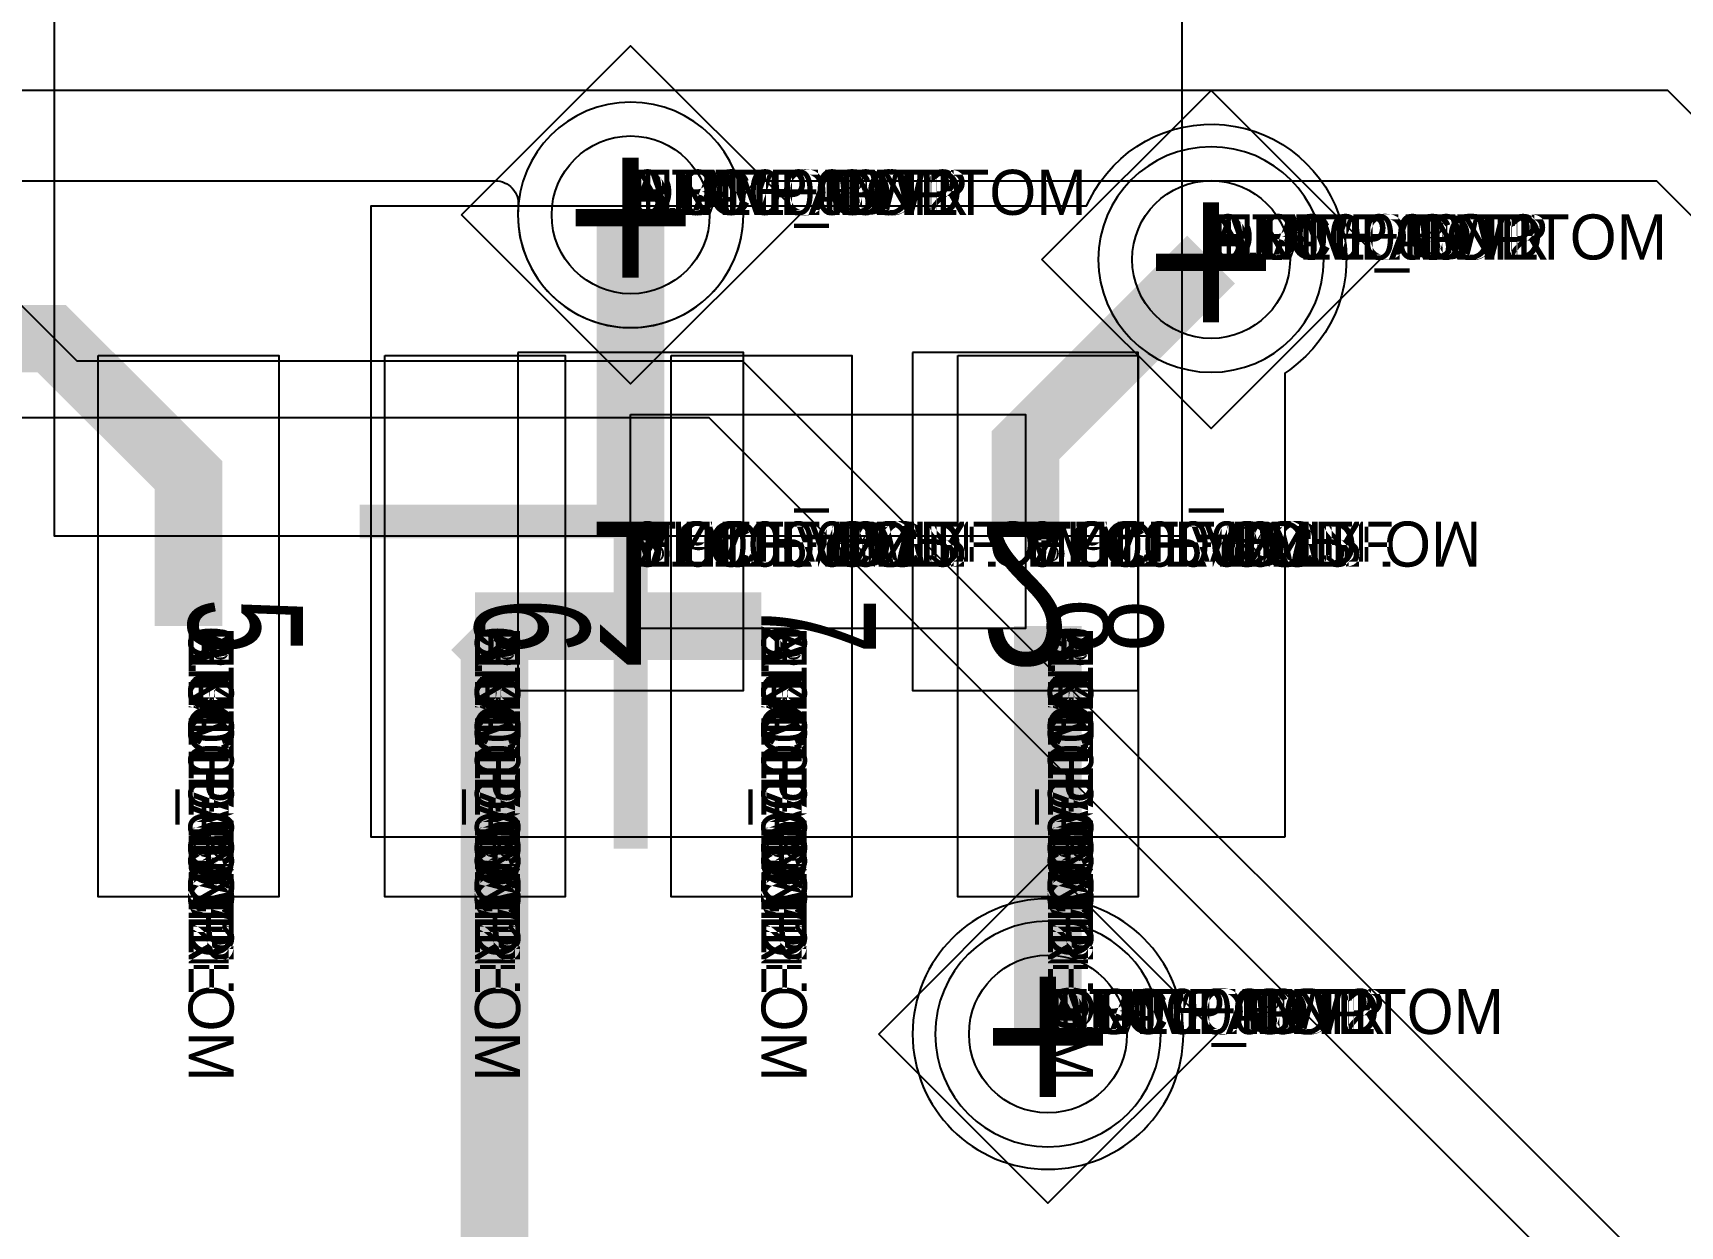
# Model space of a CAD drawing. Extents: x 0 to 323, y 0 to 320.
# Drawn here: x 36.15 to 43.45, y 20.86 to 26.16 of the extents above; entities that cross this region are included whole.
import ezdxf
from ezdxf.enums import TextEntityAlignment as Align

# ---------------------------------------------------------------- set-up
doc = ezdxf.new("R2010")
doc.units = 0
doc.header["$MEASUREMENT"] = 0
doc.layers.get('0').update_dxf_attribs({"linetype": 'CONTINUOUS'})
for name, color, linetype in [('CDN_FIGURES', 7, 'CONTINUOUS'), ('ETCH_BOTTOM', 7, 'CONTINUOUS'), ('ETCH_GND', 3, 'CONTINUOUS'), ('ETCH_INT1', 4, 'CONTINUOUS'), ('ETCH_INT2', 5, 'CONTINUOUS'), ('ETCH_PWR', 6, 'CONTINUOUS'), ('ETCH_TOP', 2, 'CONTINUOUS'), ('MANUFACTURING_NCLEGEND-1-6', 8, 'CONTINUOUS'), ('PACKAGE_GEOMETRY_ASSEMBLY_TOP', 11, 'CONTINUOUS'), ('PACKAGE_GEOMETRY_PIN_NUMBER', 9, 'CONTINUOUS')]:
    doc.layers.add(name, color=color, linetype=linetype)

# ---------------------------------------------------------------- blocks, each defined once
blk = doc.blocks.new('PAD_INFO')
for tag in ['SHAPE_TYPE', 'PAD_HEIGHT', 'PAD_LAYER', 'PAD_TYPE', 'PAD_WIDTH']:
    blk.add_attdef(tag, (0, 0), '', height=0.2)
at = {"flags": 2}
blk.add_attdef('CDN_TYPE', (0, 0), '', height=0.2, dxfattribs=at)
blk = doc.blocks.new('DRILL_INFO')
at = {"flags": 2}
blk.add_attdef('CDN_TYPE', (0, 0), '', height=0.2, dxfattribs=at)
for tag in ['FSHAPE', 'FCHAR', 'DRILL_HEIGHT', 'DIAMETER', 'PLATED', 'DRILL_WIDTH']:
    blk.add_attdef(tag, (0, 0), '', height=0.2)
blk = doc.blocks.new('VIA0700X0300')
at = {"layer": 'ETCH_BOTTOM'}
blk.add_circle((0, 0), 0.35, dxfattribs=at)
at = {"layer": 'ETCH_GND'}
blk.add_circle((0, 0), 0.35, dxfattribs=at)
at = {"layer": 'ETCH_INT1'}
blk.add_circle((0, 0), 0.35, dxfattribs=at)
at = {"layer": 'ETCH_INT2'}
blk.add_circle((0, 0), 0.35, dxfattribs=at)
at = {"layer": 'ETCH_PWR'}
blk.add_circle((0, 0), 0.35, dxfattribs=at)
at = {"layer": 'ETCH_TOP'}
blk.add_circle((0, 0), 0.35, dxfattribs=at)
ref = blk.add_blockref('PAD_INFO', (0, 0))
ref.add_attrib('PAD_LAYER', 'ETCH_TOP', (0, 0), dxfattribs={"height": 0.2})
ref.add_attrib('SHAPE_TYPE', 'NULL', (0, 0), dxfattribs={"height": 0.2})
ref.add_attrib('PAD_TYPE', 'ANTIPAD', (0, 0), dxfattribs={"height": 0.2})
ref.add_attrib('PAD_WIDTH', '0.000000', (0, 0), dxfattribs={"height": 0.2})
ref.add_attrib('PAD_HEIGHT', '0.000000', (0, 0), dxfattribs={"height": 0.2})
ref = blk.add_blockref('PAD_INFO', (0, 0))
ref.add_attrib('PAD_LAYER', 'ETCH_GND', (0, 0), dxfattribs={"height": 0.2})
ref.add_attrib('SHAPE_TYPE', 'NULL', (0, 0), dxfattribs={"height": 0.2})
ref.add_attrib('PAD_TYPE', 'ANTIPAD', (0, 0), dxfattribs={"height": 0.2})
ref.add_attrib('PAD_WIDTH', '0.000000', (0, 0), dxfattribs={"height": 0.2})
ref.add_attrib('PAD_HEIGHT', '0.000000', (0, 0), dxfattribs={"height": 0.2})
ref = blk.add_blockref('PAD_INFO', (0, 0))
ref.add_attrib('PAD_LAYER', 'ETCH_INT1', (0, 0), dxfattribs={"height": 0.2})
ref.add_attrib('SHAPE_TYPE', 'NULL', (0, 0), dxfattribs={"height": 0.2})
ref.add_attrib('PAD_TYPE', 'ANTIPAD', (0, 0), dxfattribs={"height": 0.2})
ref.add_attrib('PAD_WIDTH', '0.000000', (0, 0), dxfattribs={"height": 0.2})
ref.add_attrib('PAD_HEIGHT', '0.000000', (0, 0), dxfattribs={"height": 0.2})
ref = blk.add_blockref('PAD_INFO', (0, 0))
ref.add_attrib('PAD_LAYER', 'ETCH_INT2', (0, 0), dxfattribs={"height": 0.2})
ref.add_attrib('SHAPE_TYPE', 'NULL', (0, 0), dxfattribs={"height": 0.2})
ref.add_attrib('PAD_TYPE', 'ANTIPAD', (0, 0), dxfattribs={"height": 0.2})
ref.add_attrib('PAD_WIDTH', '0.000000', (0, 0), dxfattribs={"height": 0.2})
ref.add_attrib('PAD_HEIGHT', '0.000000', (0, 0), dxfattribs={"height": 0.2})
ref = blk.add_blockref('PAD_INFO', (0, 0))
ref.add_attrib('PAD_LAYER', 'ETCH_PWR', (0, 0), dxfattribs={"height": 0.2})
ref.add_attrib('SHAPE_TYPE', 'NULL', (0, 0), dxfattribs={"height": 0.2})
ref.add_attrib('PAD_TYPE', 'ANTIPAD', (0, 0), dxfattribs={"height": 0.2})
ref.add_attrib('PAD_WIDTH', '0.000000', (0, 0), dxfattribs={"height": 0.2})
ref.add_attrib('PAD_HEIGHT', '0.000000', (0, 0), dxfattribs={"height": 0.2})
ref = blk.add_blockref('PAD_INFO', (0, 0))
ref.add_attrib('PAD_LAYER', 'ETCH_BOTTOM', (0, 0), dxfattribs={"height": 0.2})
ref.add_attrib('SHAPE_TYPE', 'NULL', (0, 0), dxfattribs={"height": 0.2})
ref.add_attrib('PAD_TYPE', 'ANTIPAD', (0, 0), dxfattribs={"height": 0.2})
ref.add_attrib('PAD_WIDTH', '0.000000', (0, 0), dxfattribs={"height": 0.2})
ref.add_attrib('PAD_HEIGHT', '0.000000', (0, 0), dxfattribs={"height": 0.2})
ref = blk.add_blockref('PAD_INFO', (0, 0))
ref.add_attrib('PAD_LAYER', 'ETCH_TOP', (0, 0), dxfattribs={"height": 0.2})
ref.add_attrib('SHAPE_TYPE', 'NULL', (0, 0), dxfattribs={"height": 0.2})
ref.add_attrib('PAD_TYPE', 'THERMAL', (0, 0), dxfattribs={"height": 0.2})
ref.add_attrib('PAD_WIDTH', '0.000000', (0, 0), dxfattribs={"height": 0.2})
ref.add_attrib('PAD_HEIGHT', '0.000000', (0, 0), dxfattribs={"height": 0.2})
ref = blk.add_blockref('PAD_INFO', (0, 0))
ref.add_attrib('PAD_LAYER', 'ETCH_GND', (0, 0), dxfattribs={"height": 0.2})
ref.add_attrib('SHAPE_TYPE', 'NULL', (0, 0), dxfattribs={"height": 0.2})
ref.add_attrib('PAD_TYPE', 'THERMAL', (0, 0), dxfattribs={"height": 0.2})
ref.add_attrib('PAD_WIDTH', '0.000000', (0, 0), dxfattribs={"height": 0.2})
ref.add_attrib('PAD_HEIGHT', '0.000000', (0, 0), dxfattribs={"height": 0.2})
ref = blk.add_blockref('PAD_INFO', (0, 0))
ref.add_attrib('PAD_LAYER', 'ETCH_INT1', (0, 0), dxfattribs={"height": 0.2})
ref.add_attrib('SHAPE_TYPE', 'NULL', (0, 0), dxfattribs={"height": 0.2})
ref.add_attrib('PAD_TYPE', 'THERMAL', (0, 0), dxfattribs={"height": 0.2})
ref.add_attrib('PAD_WIDTH', '0.000000', (0, 0), dxfattribs={"height": 0.2})
ref.add_attrib('PAD_HEIGHT', '0.000000', (0, 0), dxfattribs={"height": 0.2})
ref = blk.add_blockref('PAD_INFO', (0, 0))
ref.add_attrib('PAD_LAYER', 'ETCH_INT2', (0, 0), dxfattribs={"height": 0.2})
ref.add_attrib('SHAPE_TYPE', 'NULL', (0, 0), dxfattribs={"height": 0.2})
ref.add_attrib('PAD_TYPE', 'THERMAL', (0, 0), dxfattribs={"height": 0.2})
ref.add_attrib('PAD_WIDTH', '0.000000', (0, 0), dxfattribs={"height": 0.2})
ref.add_attrib('PAD_HEIGHT', '0.000000', (0, 0), dxfattribs={"height": 0.2})
ref = blk.add_blockref('PAD_INFO', (0, 0))
ref.add_attrib('PAD_LAYER', 'ETCH_PWR', (0, 0), dxfattribs={"height": 0.2})
ref.add_attrib('SHAPE_TYPE', 'NULL', (0, 0), dxfattribs={"height": 0.2})
ref.add_attrib('PAD_TYPE', 'THERMAL', (0, 0), dxfattribs={"height": 0.2})
ref.add_attrib('PAD_WIDTH', '0.000000', (0, 0), dxfattribs={"height": 0.2})
ref.add_attrib('PAD_HEIGHT', '0.000000', (0, 0), dxfattribs={"height": 0.2})
ref = blk.add_blockref('PAD_INFO', (0, 0))
ref.add_attrib('PAD_LAYER', 'ETCH_BOTTOM', (0, 0), dxfattribs={"height": 0.2})
ref.add_attrib('SHAPE_TYPE', 'NULL', (0, 0), dxfattribs={"height": 0.2})
ref.add_attrib('PAD_TYPE', 'THERMAL', (0, 0), dxfattribs={"height": 0.2})
ref.add_attrib('PAD_WIDTH', '0.000000', (0, 0), dxfattribs={"height": 0.2})
ref.add_attrib('PAD_HEIGHT', '0.000000', (0, 0), dxfattribs={"height": 0.2})
ref = blk.add_blockref('PAD_INFO', (0, 0))
ref.add_attrib('PAD_LAYER', 'ETCH_TOP', (0, 0), dxfattribs={"height": 0.2})
ref.add_attrib('SHAPE_TYPE', 'CIRCLE', (0, 0), dxfattribs={"height": 0.2})
ref.add_attrib('PAD_TYPE', 'REGULAR', (0, 0), dxfattribs={"height": 0.2})
ref.add_attrib('PAD_WIDTH', '0.700000', (0, 0), dxfattribs={"height": 0.2})
ref.add_attrib('PAD_HEIGHT', '0.700000', (0, 0), dxfattribs={"height": 0.2})
ref = blk.add_blockref('PAD_INFO', (0, 0))
ref.add_attrib('PAD_LAYER', 'ETCH_GND', (0, 0), dxfattribs={"height": 0.2})
ref.add_attrib('SHAPE_TYPE', 'CIRCLE', (0, 0), dxfattribs={"height": 0.2})
ref.add_attrib('PAD_TYPE', 'REGULAR', (0, 0), dxfattribs={"height": 0.2})
ref.add_attrib('PAD_WIDTH', '0.700000', (0, 0), dxfattribs={"height": 0.2})
ref.add_attrib('PAD_HEIGHT', '0.700000', (0, 0), dxfattribs={"height": 0.2})
ref = blk.add_blockref('PAD_INFO', (0, 0))
ref.add_attrib('PAD_LAYER', 'ETCH_INT1', (0, 0), dxfattribs={"height": 0.2})
ref.add_attrib('SHAPE_TYPE', 'CIRCLE', (0, 0), dxfattribs={"height": 0.2})
ref.add_attrib('PAD_TYPE', 'REGULAR', (0, 0), dxfattribs={"height": 0.2})
ref.add_attrib('PAD_WIDTH', '0.700000', (0, 0), dxfattribs={"height": 0.2})
ref.add_attrib('PAD_HEIGHT', '0.700000', (0, 0), dxfattribs={"height": 0.2})
ref = blk.add_blockref('PAD_INFO', (0, 0))
ref.add_attrib('PAD_LAYER', 'ETCH_INT2', (0, 0), dxfattribs={"height": 0.2})
ref.add_attrib('SHAPE_TYPE', 'CIRCLE', (0, 0), dxfattribs={"height": 0.2})
ref.add_attrib('PAD_TYPE', 'REGULAR', (0, 0), dxfattribs={"height": 0.2})
ref.add_attrib('PAD_WIDTH', '0.700000', (0, 0), dxfattribs={"height": 0.2})
ref.add_attrib('PAD_HEIGHT', '0.700000', (0, 0), dxfattribs={"height": 0.2})
ref = blk.add_blockref('PAD_INFO', (0, 0))
ref.add_attrib('PAD_LAYER', 'ETCH_PWR', (0, 0), dxfattribs={"height": 0.2})
ref.add_attrib('SHAPE_TYPE', 'CIRCLE', (0, 0), dxfattribs={"height": 0.2})
ref.add_attrib('PAD_TYPE', 'REGULAR', (0, 0), dxfattribs={"height": 0.2})
ref.add_attrib('PAD_WIDTH', '0.700000', (0, 0), dxfattribs={"height": 0.2})
ref.add_attrib('PAD_HEIGHT', '0.700000', (0, 0), dxfattribs={"height": 0.2})
ref = blk.add_blockref('PAD_INFO', (0, 0))
ref.add_attrib('PAD_LAYER', 'ETCH_BOTTOM', (0, 0), dxfattribs={"height": 0.2})
ref.add_attrib('SHAPE_TYPE', 'CIRCLE', (0, 0), dxfattribs={"height": 0.2})
ref.add_attrib('PAD_TYPE', 'REGULAR', (0, 0), dxfattribs={"height": 0.2})
ref.add_attrib('PAD_WIDTH', '0.700000', (0, 0), dxfattribs={"height": 0.2})
ref.add_attrib('PAD_HEIGHT', '0.700000', (0, 0), dxfattribs={"height": 0.2})
ref = blk.add_blockref('DRILL_INFO', (0, 0))
ref.add_attrib('DIAMETER', '0.300000', (0, 0), dxfattribs={"height": 0.2})
ref.add_attrib('PLATED', 'PLATED', (0, 0), dxfattribs={"height": 0.2})
ref.add_attrib('FSHAPE', 'DIAMOND', (0, 0), dxfattribs={"height": 0.2})
ref.add_attrib('FCHAR', '+', (0, 0), dxfattribs={"height": 0.2})
ref.add_attrib('DRILL_WIDTH', '1.500000', (0, 0), dxfattribs={"height": 0.2})
ref.add_attrib('DRILL_HEIGHT', '1.500000', (0, 0), dxfattribs={"height": 0.2})
for tag in ['CDN_TYPE', 'PIN']:
    blk.add_attdef(tag, (0, 0), '', height=0.2)
at = {"flags": 2}
for tag in ['PSTKNAME', 'BBV']:
    blk.add_attdef(tag, (0, 0), '', height=0.2, dxfattribs=at)
blk = doc.blocks.new('FIGURE_DIAMOND')
at = {"layer": 'CDN_FIGURES'}
blk.add_lwpolyline([(-0.5, 0), (0, 0.5), (0.5, 0), (0, -0.5)], close=True, dxfattribs=at)
blk = doc.blocks.new('RC2400X0800TS')
at = {"layer": 'ETCH_TOP'}
blk.add_lwpolyline([(-1.2, -0.4), (-1.2, 0.4), (1.2, 0.4), (1.2, -0.4)], close=True, dxfattribs=at)
ref = blk.add_blockref('PAD_INFO', (0, 0))
ref.add_attrib('PAD_LAYER', 'ETCH_TOP', (0, 0), dxfattribs={"height": 0.2})
ref.add_attrib('SHAPE_TYPE', 'NULL', (0, 0), dxfattribs={"height": 0.2})
ref.add_attrib('PAD_TYPE', 'ANTIPAD', (0, 0), dxfattribs={"height": 0.2})
ref.add_attrib('PAD_WIDTH', '0.000000', (0, 0), dxfattribs={"height": 0.2})
ref.add_attrib('PAD_HEIGHT', '0.000000', (0, 0), dxfattribs={"height": 0.2})
ref = blk.add_blockref('PAD_INFO', (0, 0))
ref.add_attrib('PAD_LAYER', 'ETCH_GND', (0, 0), dxfattribs={"height": 0.2})
ref.add_attrib('SHAPE_TYPE', 'NULL', (0, 0), dxfattribs={"height": 0.2})
ref.add_attrib('PAD_TYPE', 'ANTIPAD', (0, 0), dxfattribs={"height": 0.2})
ref.add_attrib('PAD_WIDTH', '0.000000', (0, 0), dxfattribs={"height": 0.2})
ref.add_attrib('PAD_HEIGHT', '0.000000', (0, 0), dxfattribs={"height": 0.2})
ref = blk.add_blockref('PAD_INFO', (0, 0))
ref.add_attrib('PAD_LAYER', 'ETCH_INT1', (0, 0), dxfattribs={"height": 0.2})
ref.add_attrib('SHAPE_TYPE', 'NULL', (0, 0), dxfattribs={"height": 0.2})
ref.add_attrib('PAD_TYPE', 'ANTIPAD', (0, 0), dxfattribs={"height": 0.2})
ref.add_attrib('PAD_WIDTH', '0.000000', (0, 0), dxfattribs={"height": 0.2})
ref.add_attrib('PAD_HEIGHT', '0.000000', (0, 0), dxfattribs={"height": 0.2})
ref = blk.add_blockref('PAD_INFO', (0, 0))
ref.add_attrib('PAD_LAYER', 'ETCH_INT2', (0, 0), dxfattribs={"height": 0.2})
ref.add_attrib('SHAPE_TYPE', 'NULL', (0, 0), dxfattribs={"height": 0.2})
ref.add_attrib('PAD_TYPE', 'ANTIPAD', (0, 0), dxfattribs={"height": 0.2})
ref.add_attrib('PAD_WIDTH', '0.000000', (0, 0), dxfattribs={"height": 0.2})
ref.add_attrib('PAD_HEIGHT', '0.000000', (0, 0), dxfattribs={"height": 0.2})
ref = blk.add_blockref('PAD_INFO', (0, 0))
ref.add_attrib('PAD_LAYER', 'ETCH_PWR', (0, 0), dxfattribs={"height": 0.2})
ref.add_attrib('SHAPE_TYPE', 'NULL', (0, 0), dxfattribs={"height": 0.2})
ref.add_attrib('PAD_TYPE', 'ANTIPAD', (0, 0), dxfattribs={"height": 0.2})
ref.add_attrib('PAD_WIDTH', '0.000000', (0, 0), dxfattribs={"height": 0.2})
ref.add_attrib('PAD_HEIGHT', '0.000000', (0, 0), dxfattribs={"height": 0.2})
ref = blk.add_blockref('PAD_INFO', (0, 0))
ref.add_attrib('PAD_LAYER', 'ETCH_BOTTOM', (0, 0), dxfattribs={"height": 0.2})
ref.add_attrib('SHAPE_TYPE', 'NULL', (0, 0), dxfattribs={"height": 0.2})
ref.add_attrib('PAD_TYPE', 'ANTIPAD', (0, 0), dxfattribs={"height": 0.2})
ref.add_attrib('PAD_WIDTH', '0.000000', (0, 0), dxfattribs={"height": 0.2})
ref.add_attrib('PAD_HEIGHT', '0.000000', (0, 0), dxfattribs={"height": 0.2})
ref = blk.add_blockref('PAD_INFO', (0, 0))
ref.add_attrib('PAD_LAYER', 'ETCH_TOP', (0, 0), dxfattribs={"height": 0.2})
ref.add_attrib('SHAPE_TYPE', 'NULL', (0, 0), dxfattribs={"height": 0.2})
ref.add_attrib('PAD_TYPE', 'THERMAL', (0, 0), dxfattribs={"height": 0.2})
ref.add_attrib('PAD_WIDTH', '0.000000', (0, 0), dxfattribs={"height": 0.2})
ref.add_attrib('PAD_HEIGHT', '0.000000', (0, 0), dxfattribs={"height": 0.2})
ref = blk.add_blockref('PAD_INFO', (0, 0))
ref.add_attrib('PAD_LAYER', 'ETCH_GND', (0, 0), dxfattribs={"height": 0.2})
ref.add_attrib('SHAPE_TYPE', 'NULL', (0, 0), dxfattribs={"height": 0.2})
ref.add_attrib('PAD_TYPE', 'THERMAL', (0, 0), dxfattribs={"height": 0.2})
ref.add_attrib('PAD_WIDTH', '0.000000', (0, 0), dxfattribs={"height": 0.2})
ref.add_attrib('PAD_HEIGHT', '0.000000', (0, 0), dxfattribs={"height": 0.2})
ref = blk.add_blockref('PAD_INFO', (0, 0))
ref.add_attrib('PAD_LAYER', 'ETCH_INT1', (0, 0), dxfattribs={"height": 0.2})
ref.add_attrib('SHAPE_TYPE', 'NULL', (0, 0), dxfattribs={"height": 0.2})
ref.add_attrib('PAD_TYPE', 'THERMAL', (0, 0), dxfattribs={"height": 0.2})
ref.add_attrib('PAD_WIDTH', '0.000000', (0, 0), dxfattribs={"height": 0.2})
ref.add_attrib('PAD_HEIGHT', '0.000000', (0, 0), dxfattribs={"height": 0.2})
ref = blk.add_blockref('PAD_INFO', (0, 0))
ref.add_attrib('PAD_LAYER', 'ETCH_INT2', (0, 0), dxfattribs={"height": 0.2})
ref.add_attrib('SHAPE_TYPE', 'NULL', (0, 0), dxfattribs={"height": 0.2})
ref.add_attrib('PAD_TYPE', 'THERMAL', (0, 0), dxfattribs={"height": 0.2})
ref.add_attrib('PAD_WIDTH', '0.000000', (0, 0), dxfattribs={"height": 0.2})
ref.add_attrib('PAD_HEIGHT', '0.000000', (0, 0), dxfattribs={"height": 0.2})
ref = blk.add_blockref('PAD_INFO', (0, 0))
ref.add_attrib('PAD_LAYER', 'ETCH_PWR', (0, 0), dxfattribs={"height": 0.2})
ref.add_attrib('SHAPE_TYPE', 'NULL', (0, 0), dxfattribs={"height": 0.2})
ref.add_attrib('PAD_TYPE', 'THERMAL', (0, 0), dxfattribs={"height": 0.2})
ref.add_attrib('PAD_WIDTH', '0.000000', (0, 0), dxfattribs={"height": 0.2})
ref.add_attrib('PAD_HEIGHT', '0.000000', (0, 0), dxfattribs={"height": 0.2})
ref = blk.add_blockref('PAD_INFO', (0, 0))
ref.add_attrib('PAD_LAYER', 'ETCH_BOTTOM', (0, 0), dxfattribs={"height": 0.2})
ref.add_attrib('SHAPE_TYPE', 'NULL', (0, 0), dxfattribs={"height": 0.2})
ref.add_attrib('PAD_TYPE', 'THERMAL', (0, 0), dxfattribs={"height": 0.2})
ref.add_attrib('PAD_WIDTH', '0.000000', (0, 0), dxfattribs={"height": 0.2})
ref.add_attrib('PAD_HEIGHT', '0.000000', (0, 0), dxfattribs={"height": 0.2})
ref = blk.add_blockref('PAD_INFO', (0, 0))
ref.add_attrib('PAD_LAYER', 'ETCH_TOP', (0, 0), dxfattribs={"height": 0.2})
ref.add_attrib('SHAPE_TYPE', 'RECTANGLE', (0, 0), dxfattribs={"height": 0.2})
ref.add_attrib('PAD_TYPE', 'REGULAR', (0, 0), dxfattribs={"height": 0.2})
ref.add_attrib('PAD_WIDTH', '2.400000', (0, 0), dxfattribs={"height": 0.2})
ref.add_attrib('PAD_HEIGHT', '0.800000', (0, 0), dxfattribs={"height": 0.2})
ref = blk.add_blockref('PAD_INFO', (0, 0))
ref.add_attrib('PAD_LAYER', 'ETCH_GND', (0, 0), dxfattribs={"height": 0.2})
ref.add_attrib('SHAPE_TYPE', 'NULL', (0, 0), dxfattribs={"height": 0.2})
ref.add_attrib('PAD_TYPE', 'REGULAR', (0, 0), dxfattribs={"height": 0.2})
ref.add_attrib('PAD_WIDTH', '0.000000', (0, 0), dxfattribs={"height": 0.2})
ref.add_attrib('PAD_HEIGHT', '0.000000', (0, 0), dxfattribs={"height": 0.2})
ref = blk.add_blockref('PAD_INFO', (0, 0))
ref.add_attrib('PAD_LAYER', 'ETCH_INT1', (0, 0), dxfattribs={"height": 0.2})
ref.add_attrib('SHAPE_TYPE', 'NULL', (0, 0), dxfattribs={"height": 0.2})
ref.add_attrib('PAD_TYPE', 'REGULAR', (0, 0), dxfattribs={"height": 0.2})
ref.add_attrib('PAD_WIDTH', '0.000000', (0, 0), dxfattribs={"height": 0.2})
ref.add_attrib('PAD_HEIGHT', '0.000000', (0, 0), dxfattribs={"height": 0.2})
ref = blk.add_blockref('PAD_INFO', (0, 0))
ref.add_attrib('PAD_LAYER', 'ETCH_INT2', (0, 0), dxfattribs={"height": 0.2})
ref.add_attrib('SHAPE_TYPE', 'NULL', (0, 0), dxfattribs={"height": 0.2})
ref.add_attrib('PAD_TYPE', 'REGULAR', (0, 0), dxfattribs={"height": 0.2})
ref.add_attrib('PAD_WIDTH', '0.000000', (0, 0), dxfattribs={"height": 0.2})
ref.add_attrib('PAD_HEIGHT', '0.000000', (0, 0), dxfattribs={"height": 0.2})
ref = blk.add_blockref('PAD_INFO', (0, 0))
ref.add_attrib('PAD_LAYER', 'ETCH_PWR', (0, 0), dxfattribs={"height": 0.2})
ref.add_attrib('SHAPE_TYPE', 'NULL', (0, 0), dxfattribs={"height": 0.2})
ref.add_attrib('PAD_TYPE', 'REGULAR', (0, 0), dxfattribs={"height": 0.2})
ref.add_attrib('PAD_WIDTH', '0.000000', (0, 0), dxfattribs={"height": 0.2})
ref.add_attrib('PAD_HEIGHT', '0.000000', (0, 0), dxfattribs={"height": 0.2})
ref = blk.add_blockref('PAD_INFO', (0, 0))
ref.add_attrib('PAD_LAYER', 'ETCH_BOTTOM', (0, 0), dxfattribs={"height": 0.2})
ref.add_attrib('SHAPE_TYPE', 'NULL', (0, 0), dxfattribs={"height": 0.2})
ref.add_attrib('PAD_TYPE', 'REGULAR', (0, 0), dxfattribs={"height": 0.2})
ref.add_attrib('PAD_WIDTH', '0.000000', (0, 0), dxfattribs={"height": 0.2})
ref.add_attrib('PAD_HEIGHT', '0.000000', (0, 0), dxfattribs={"height": 0.2})
ref = blk.add_blockref('DRILL_INFO', (0, 0))
ref.add_attrib('DIAMETER', '0.000000', (0, 0), dxfattribs={"height": 0.2})
ref.add_attrib('PLATED', 'PLATED', (0, 0), dxfattribs={"height": 0.2})
ref.add_attrib('FSHAPE', 'NULL', (0, 0), dxfattribs={"height": 0.2})
ref.add_attrib('DRILL_WIDTH', '0.000000', (0, 0), dxfattribs={"height": 0.2})
ref.add_attrib('DRILL_HEIGHT', '0.000000', (0, 0), dxfattribs={"height": 0.2})
for tag in ['CDN_TYPE', 'PIN']:
    blk.add_attdef(tag, (0, 0), '', height=0.2)
at = {"flags": 2}
for tag in ['PSTKNAME', 'BBV']:
    blk.add_attdef(tag, (0, 0), '', height=0.2, dxfattribs=at)
blk = doc.blocks.new('F372')
at = {"layer": 'PACKAGE_GEOMETRY_ASSEMBLY_TOP'}
blk.add_lwpolyline([(0.4, -4.405), (4.4, -4.405), (4.4, 0.595), (0.4, 0.595)], close=True, dxfattribs=at)
at = {"layer": 'ETCH_TOP'}
ref = blk.add_blockref('RC2400X0800TS', (4.8, 0), dxfattribs=at)
ref.add_attrib('CDN_TYPE', 'PIN', (0, 0), dxfattribs={"height": 0.2})
ref.add_attrib('PIN', '8', (0, 0), dxfattribs={"height": 0.2})
ref = blk.add_blockref('RC2400X0800TS', (4.8, -3.81), dxfattribs=at)
ref.add_attrib('CDN_TYPE', 'PIN', (0, 0), dxfattribs={"height": 0.2})
ref.add_attrib('PIN', '5', (0, 0), dxfattribs={"height": 0.2})
ref = blk.add_blockref('RC2400X0800TS', (4.8, -2.54), dxfattribs=at)
ref.add_attrib('CDN_TYPE', 'PIN', (0, 0), dxfattribs={"height": 0.2})
ref.add_attrib('PIN', '6', (0, 0), dxfattribs={"height": 0.2})
ref = blk.add_blockref('RC2400X0800TS', (4.8, -1.27), dxfattribs=at)
ref.add_attrib('CDN_TYPE', 'PIN', (0, 0), dxfattribs={"height": 0.2})
ref.add_attrib('PIN', '7', (0, 0), dxfattribs={"height": 0.2})
at = {"flags": 2}
for tag in ['SYMBOL_TYPE', 'CDN_TYPE', 'REFDES']:
    blk.add_attdef(tag, (0, 0), '', height=0.2, dxfattribs=at)
blk = doc.blocks.new('RC1000X1500TS')
at = {"layer": 'ETCH_TOP'}
blk.add_lwpolyline([(-0.5, -0.75), (-0.5, 0.75), (0.5, 0.75), (0.5, -0.75)], close=True, dxfattribs=at)
ref = blk.add_blockref('PAD_INFO', (0, 0))
ref.add_attrib('PAD_LAYER', 'ETCH_TOP', (0, 0), dxfattribs={"height": 0.2})
ref.add_attrib('SHAPE_TYPE', 'NULL', (0, 0), dxfattribs={"height": 0.2})
ref.add_attrib('PAD_TYPE', 'ANTIPAD', (0, 0), dxfattribs={"height": 0.2})
ref.add_attrib('PAD_WIDTH', '0.000000', (0, 0), dxfattribs={"height": 0.2})
ref.add_attrib('PAD_HEIGHT', '0.000000', (0, 0), dxfattribs={"height": 0.2})
ref = blk.add_blockref('PAD_INFO', (0, 0))
ref.add_attrib('PAD_LAYER', 'ETCH_GND', (0, 0), dxfattribs={"height": 0.2})
ref.add_attrib('SHAPE_TYPE', 'NULL', (0, 0), dxfattribs={"height": 0.2})
ref.add_attrib('PAD_TYPE', 'ANTIPAD', (0, 0), dxfattribs={"height": 0.2})
ref.add_attrib('PAD_WIDTH', '0.000000', (0, 0), dxfattribs={"height": 0.2})
ref.add_attrib('PAD_HEIGHT', '0.000000', (0, 0), dxfattribs={"height": 0.2})
ref = blk.add_blockref('PAD_INFO', (0, 0))
ref.add_attrib('PAD_LAYER', 'ETCH_INT1', (0, 0), dxfattribs={"height": 0.2})
ref.add_attrib('SHAPE_TYPE', 'NULL', (0, 0), dxfattribs={"height": 0.2})
ref.add_attrib('PAD_TYPE', 'ANTIPAD', (0, 0), dxfattribs={"height": 0.2})
ref.add_attrib('PAD_WIDTH', '0.000000', (0, 0), dxfattribs={"height": 0.2})
ref.add_attrib('PAD_HEIGHT', '0.000000', (0, 0), dxfattribs={"height": 0.2})
ref = blk.add_blockref('PAD_INFO', (0, 0))
ref.add_attrib('PAD_LAYER', 'ETCH_INT2', (0, 0), dxfattribs={"height": 0.2})
ref.add_attrib('SHAPE_TYPE', 'NULL', (0, 0), dxfattribs={"height": 0.2})
ref.add_attrib('PAD_TYPE', 'ANTIPAD', (0, 0), dxfattribs={"height": 0.2})
ref.add_attrib('PAD_WIDTH', '0.000000', (0, 0), dxfattribs={"height": 0.2})
ref.add_attrib('PAD_HEIGHT', '0.000000', (0, 0), dxfattribs={"height": 0.2})
ref = blk.add_blockref('PAD_INFO', (0, 0))
ref.add_attrib('PAD_LAYER', 'ETCH_PWR', (0, 0), dxfattribs={"height": 0.2})
ref.add_attrib('SHAPE_TYPE', 'NULL', (0, 0), dxfattribs={"height": 0.2})
ref.add_attrib('PAD_TYPE', 'ANTIPAD', (0, 0), dxfattribs={"height": 0.2})
ref.add_attrib('PAD_WIDTH', '0.000000', (0, 0), dxfattribs={"height": 0.2})
ref.add_attrib('PAD_HEIGHT', '0.000000', (0, 0), dxfattribs={"height": 0.2})
ref = blk.add_blockref('PAD_INFO', (0, 0))
ref.add_attrib('PAD_LAYER', 'ETCH_BOTTOM', (0, 0), dxfattribs={"height": 0.2})
ref.add_attrib('SHAPE_TYPE', 'NULL', (0, 0), dxfattribs={"height": 0.2})
ref.add_attrib('PAD_TYPE', 'ANTIPAD', (0, 0), dxfattribs={"height": 0.2})
ref.add_attrib('PAD_WIDTH', '0.000000', (0, 0), dxfattribs={"height": 0.2})
ref.add_attrib('PAD_HEIGHT', '0.000000', (0, 0), dxfattribs={"height": 0.2})
ref = blk.add_blockref('PAD_INFO', (0, 0))
ref.add_attrib('PAD_LAYER', 'ETCH_TOP', (0, 0), dxfattribs={"height": 0.2})
ref.add_attrib('SHAPE_TYPE', 'NULL', (0, 0), dxfattribs={"height": 0.2})
ref.add_attrib('PAD_TYPE', 'THERMAL', (0, 0), dxfattribs={"height": 0.2})
ref.add_attrib('PAD_WIDTH', '0.000000', (0, 0), dxfattribs={"height": 0.2})
ref.add_attrib('PAD_HEIGHT', '0.000000', (0, 0), dxfattribs={"height": 0.2})
ref = blk.add_blockref('PAD_INFO', (0, 0))
ref.add_attrib('PAD_LAYER', 'ETCH_GND', (0, 0), dxfattribs={"height": 0.2})
ref.add_attrib('SHAPE_TYPE', 'NULL', (0, 0), dxfattribs={"height": 0.2})
ref.add_attrib('PAD_TYPE', 'THERMAL', (0, 0), dxfattribs={"height": 0.2})
ref.add_attrib('PAD_WIDTH', '0.000000', (0, 0), dxfattribs={"height": 0.2})
ref.add_attrib('PAD_HEIGHT', '0.000000', (0, 0), dxfattribs={"height": 0.2})
ref = blk.add_blockref('PAD_INFO', (0, 0))
ref.add_attrib('PAD_LAYER', 'ETCH_INT1', (0, 0), dxfattribs={"height": 0.2})
ref.add_attrib('SHAPE_TYPE', 'NULL', (0, 0), dxfattribs={"height": 0.2})
ref.add_attrib('PAD_TYPE', 'THERMAL', (0, 0), dxfattribs={"height": 0.2})
ref.add_attrib('PAD_WIDTH', '0.000000', (0, 0), dxfattribs={"height": 0.2})
ref.add_attrib('PAD_HEIGHT', '0.000000', (0, 0), dxfattribs={"height": 0.2})
ref = blk.add_blockref('PAD_INFO', (0, 0))
ref.add_attrib('PAD_LAYER', 'ETCH_INT2', (0, 0), dxfattribs={"height": 0.2})
ref.add_attrib('SHAPE_TYPE', 'NULL', (0, 0), dxfattribs={"height": 0.2})
ref.add_attrib('PAD_TYPE', 'THERMAL', (0, 0), dxfattribs={"height": 0.2})
ref.add_attrib('PAD_WIDTH', '0.000000', (0, 0), dxfattribs={"height": 0.2})
ref.add_attrib('PAD_HEIGHT', '0.000000', (0, 0), dxfattribs={"height": 0.2})
ref = blk.add_blockref('PAD_INFO', (0, 0))
ref.add_attrib('PAD_LAYER', 'ETCH_PWR', (0, 0), dxfattribs={"height": 0.2})
ref.add_attrib('SHAPE_TYPE', 'NULL', (0, 0), dxfattribs={"height": 0.2})
ref.add_attrib('PAD_TYPE', 'THERMAL', (0, 0), dxfattribs={"height": 0.2})
ref.add_attrib('PAD_WIDTH', '0.000000', (0, 0), dxfattribs={"height": 0.2})
ref.add_attrib('PAD_HEIGHT', '0.000000', (0, 0), dxfattribs={"height": 0.2})
ref = blk.add_blockref('PAD_INFO', (0, 0))
ref.add_attrib('PAD_LAYER', 'ETCH_BOTTOM', (0, 0), dxfattribs={"height": 0.2})
ref.add_attrib('SHAPE_TYPE', 'NULL', (0, 0), dxfattribs={"height": 0.2})
ref.add_attrib('PAD_TYPE', 'THERMAL', (0, 0), dxfattribs={"height": 0.2})
ref.add_attrib('PAD_WIDTH', '0.000000', (0, 0), dxfattribs={"height": 0.2})
ref.add_attrib('PAD_HEIGHT', '0.000000', (0, 0), dxfattribs={"height": 0.2})
ref = blk.add_blockref('PAD_INFO', (0, 0))
ref.add_attrib('PAD_LAYER', 'ETCH_GND', (0, 0), dxfattribs={"height": 0.2})
ref.add_attrib('SHAPE_TYPE', 'NULL', (0, 0), dxfattribs={"height": 0.2})
ref.add_attrib('PAD_TYPE', 'REGULAR', (0, 0), dxfattribs={"height": 0.2})
ref.add_attrib('PAD_WIDTH', '0.000000', (0, 0), dxfattribs={"height": 0.2})
ref.add_attrib('PAD_HEIGHT', '0.000000', (0, 0), dxfattribs={"height": 0.2})
ref = blk.add_blockref('PAD_INFO', (0, 0))
ref.add_attrib('PAD_LAYER', 'ETCH_INT1', (0, 0), dxfattribs={"height": 0.2})
ref.add_attrib('SHAPE_TYPE', 'NULL', (0, 0), dxfattribs={"height": 0.2})
ref.add_attrib('PAD_TYPE', 'REGULAR', (0, 0), dxfattribs={"height": 0.2})
ref.add_attrib('PAD_WIDTH', '0.000000', (0, 0), dxfattribs={"height": 0.2})
ref.add_attrib('PAD_HEIGHT', '0.000000', (0, 0), dxfattribs={"height": 0.2})
ref = blk.add_blockref('PAD_INFO', (0, 0))
ref.add_attrib('PAD_LAYER', 'ETCH_INT2', (0, 0), dxfattribs={"height": 0.2})
ref.add_attrib('SHAPE_TYPE', 'NULL', (0, 0), dxfattribs={"height": 0.2})
ref.add_attrib('PAD_TYPE', 'REGULAR', (0, 0), dxfattribs={"height": 0.2})
ref.add_attrib('PAD_WIDTH', '0.000000', (0, 0), dxfattribs={"height": 0.2})
ref.add_attrib('PAD_HEIGHT', '0.000000', (0, 0), dxfattribs={"height": 0.2})
ref = blk.add_blockref('PAD_INFO', (0, 0))
ref.add_attrib('PAD_LAYER', 'ETCH_PWR', (0, 0), dxfattribs={"height": 0.2})
ref.add_attrib('SHAPE_TYPE', 'NULL', (0, 0), dxfattribs={"height": 0.2})
ref.add_attrib('PAD_TYPE', 'REGULAR', (0, 0), dxfattribs={"height": 0.2})
ref.add_attrib('PAD_WIDTH', '0.000000', (0, 0), dxfattribs={"height": 0.2})
ref.add_attrib('PAD_HEIGHT', '0.000000', (0, 0), dxfattribs={"height": 0.2})
ref = blk.add_blockref('PAD_INFO', (0, 0))
ref.add_attrib('PAD_LAYER', 'ETCH_BOTTOM', (0, 0), dxfattribs={"height": 0.2})
ref.add_attrib('SHAPE_TYPE', 'NULL', (0, 0), dxfattribs={"height": 0.2})
ref.add_attrib('PAD_TYPE', 'REGULAR', (0, 0), dxfattribs={"height": 0.2})
ref.add_attrib('PAD_WIDTH', '0.000000', (0, 0), dxfattribs={"height": 0.2})
ref.add_attrib('PAD_HEIGHT', '0.000000', (0, 0), dxfattribs={"height": 0.2})
ref = blk.add_blockref('DRILL_INFO', (0, 0))
ref.add_attrib('DIAMETER', '0.000000', (0, 0), dxfattribs={"height": 0.2})
ref.add_attrib('PLATED', 'PLATED', (0, 0), dxfattribs={"height": 0.2})
ref.add_attrib('FSHAPE', 'NULL', (0, 0), dxfattribs={"height": 0.2})
ref.add_attrib('DRILL_WIDTH', '0.000000', (0, 0), dxfattribs={"height": 0.2})
ref.add_attrib('DRILL_HEIGHT', '0.000000', (0, 0), dxfattribs={"height": 0.2})
ref = blk.add_blockref('PAD_INFO', (0, 0))
ref.add_attrib('PAD_LAYER', 'ETCH_TOP', (0, 0), dxfattribs={"height": 0.2})
ref.add_attrib('SHAPE_TYPE', 'RECTANGLE', (0, 0), dxfattribs={"height": 0.2})
ref.add_attrib('PAD_TYPE', 'REGULAR', (0, 0), dxfattribs={"height": 0.2})
ref.add_attrib('PAD_WIDTH', '1.000000', (0, 0), dxfattribs={"height": 0.2})
ref.add_attrib('PAD_HEIGHT', '1.500000', (0, 0), dxfattribs={"height": 0.2})
for tag in ['CDN_TYPE', 'PIN']:
    blk.add_attdef(tag, (0, 0), '', height=0.2)
at = {"flags": 2}
for tag in ['PSTKNAME', 'BBV']:
    blk.add_attdef(tag, (0, 0), '', height=0.2, dxfattribs=at)
blk = doc.blocks.new('F56')
at = {"layer": 'PACKAGE_GEOMETRY_ASSEMBLY_TOP'}
blk.add_lwpolyline([(0, -0.475), (1.75, -0.475), (1.75, 0.475), (0, 0.475)], close=True, dxfattribs=at)
at = {"layer": 'ETCH_TOP'}
ref = blk.add_blockref('RC1000X1500TS', (0, 0), dxfattribs=at)
ref.add_attrib('CDN_TYPE', 'PIN', (0, 0), dxfattribs={"height": 0.2})
ref.add_attrib('PIN', '1', (0, 0), dxfattribs={"height": 0.2})
ref = blk.add_blockref('RC1000X1500TS', (1.75, 0), dxfattribs=at)
ref.add_attrib('CDN_TYPE', 'PIN', (0, 0), dxfattribs={"height": 0.2})
ref.add_attrib('PIN', '2', (0, 0), dxfattribs={"height": 0.2})
at = {"flags": 2}
for tag in ['SYMBOL_TYPE', 'CDN_TYPE', 'REFDES']:
    blk.add_attdef(tag, (0, 0), '', height=0.2, dxfattribs=at)

msp = doc.modelspace()

# ---------------------------------------------------------------- linework, layer by layer
at = {"layer": 'ETCH_BOTTOM'}
for points in [[(41.7031, 22.5889), (37.6529, 22.5889), (37.6529, 25.3891), (40.8243, 25.3891), (40.8382, 25.4173, -1.281853), (41.7244, 24.6624), (41.7031, 24.6472)], [(40.653, 22.3161, 1), (40.653, 21.1159, 1)]]:
    msp.add_lwpolyline(points, format="xyb", close=True, dxfattribs=at)
for points in [[(38.803, 23.989, 0.3, 0.3, 0), (38.803, 25.349, 0.3, 0.3, 0)], [(40.553, 23.989, 0.3, 0.3, 0), (40.553, 24.328, 0.3, 0.3, 0), (41.376, 25.151, 0.3, 0.3, 0)], [(37.6022, 23.989, 0.15, 0.15, 0), (38.803, 23.989, 0.15, 0.15, 0)], [(38.803, 22.5382, 0.15, 0.15, 0), (38.803, 23.989, 0.15, 0.15, 0)]]:
    msp.add_lwpolyline(points, format="xyseb", dxfattribs=at)
at = {"layer": 'ETCH_GND'}
for points in [[(41.8761, 25.151, 1), (40.8759, 25.151, 1)], [(41.1531, 21.716, 1), (40.1529, 21.716, 1)]]:
    msp.add_lwpolyline(points, format="xyb", close=True, dxfattribs=at)
at = {"layer": 'ETCH_INT1'}
msp.add_lwpolyline([(52.35, 20.6), (45.65, 20.6), (45.2, 20.15), (43.85, 20.15), (39.3, 24.7), (36.35, 24.7), (35.25, 25.8), (35.25, 32.914), (35.371, 33.035), (49.845, 33.035), (50.03, 32.85), (72.8906, 32.85)], dxfattribs=at)
for points in [[(38.803, 25.8491, 1), (38.803, 24.8489, 1)], [(41.376, 25.6511, 1), (41.376, 24.6509, 1)]]:
    msp.add_lwpolyline(points, format="xyb", close=True, dxfattribs=at)
msp.add_lwpolyline([(51.7, 11.5), (45.8915, 11.5), (45.881, 11.5368, 0.75525), (44.919, 11.5368), (44.9085, 11.5), (43.3915, 11.5), (43.381, 11.5368, 0.75525), (42.419, 11.5368), (42.4085, 11.5), (40.15, 11.5), (36.033, 15.617), (36.033, 17.538), (36, 17.538), (35.6, 17.938), (35.6, 24.4), (35.65, 24.45), (39.15, 24.45), (43.775, 19.825), (45.425, 19.825), (45.85, 20.25), (52.55, 20.25)], format="xyb", dxfattribs=at)
at = {"layer": 'ETCH_INT2'}
for points in [[(41.8761, 25.151, 1), (40.8759, 25.151, 1)], [(41.1531, 21.716, 1), (40.1529, 21.716, 1)]]:
    msp.add_lwpolyline(points, format="xyb", close=True, dxfattribs=at)
at = {"layer": 'ETCH_PWR'}
msp.add_lwpolyline([(15.4303, 36.5), (29.6, 36.5), (31.85, 34.25), (31.85, 29), (35.35, 25.5), (38.2035, 25.5, -0.438707), (38.3046, 25.3902, 1.086075), (39.3014, 25.3902, -0.438707), (39.4025, 25.5), (43.35, 25.5), (43.65, 25.2), (43.65, 20.55), (48.65, 20.55), (54, 25.9)], format="xyb", dxfattribs=at)
msp.add_lwpolyline([(44.2, 20.95), (44, 21.15), (44, 21.4422, -0.508383), (44.1324, 21.5388, 1.370818), (44.1324, 22.4912, -0.508383), (44, 22.5878), (44, 25.3), (43.4, 25.9), (35.3, 25.9), (32.1, 29.1), (32.1, 34.15), (32.35, 34.4), (42, 34.4), (46.05, 30.35), (58.4, 30.35), (58.6, 30.15), (58.6, 26.9865, -0.739728), (58.4145, 26.9297, 0.96365), (57.5659, 26.4017, -0.575908), (57.4779, 26.25), (53.75, 26.25), (48.5, 21), (48.5, 20.95)], format="xyb", close=True, dxfattribs=at)
at = {"layer": 'ETCH_TOP'}
for points in [[(33.8, 24.8, 0.3, 0.3, 0), (36.237, 24.8, 0.3, 0.3, 0), (36.843, 24.194, 0.3, 0.3, 0), (36.843, 23.525, 0.3, 0.3, 0)], [(39.383, 23.525, 0.3, 0.3, 0), (38.113, 23.525, 0.3, 0.3, 0)], [(38.2, 19.5, 0.3, 0.3, 0), (38.2, 23.438, 0.3, 0.3, 0), (38.113, 23.525, 0.3, 0.3, 0)], [(40.653, 23.525, 0.3, 0.3, 0), (40.653, 21.716, 0.3, 0.3, 0)]]:
    msp.add_lwpolyline(points, format="xyseb", dxfattribs=at)

# ---------------------------------------------------------------- block references
at = {"rotation": 270}
msp.add_blockref('F372', (40.653, 28.325), dxfattribs=at)
at = {"xscale": -1, "rotation": 180}
msp.add_blockref('F56', (38.803, 23.989), dxfattribs=at)
at = {"layer": 'ETCH_TOP'}
for p in [(38.803, 25.349), (41.376, 25.151), (40.653, 21.716)]:
    msp.add_blockref('VIA0700X0300', p, dxfattribs=at)
at = {"layer": 'MANUFACTURING_NCLEGEND-1-6', "xscale": 1.5, "yscale": 1.5}
for p in [(38.803, 25.349), (41.376, 25.151), (40.653, 21.716)]:
    msp.add_blockref('FIGURE_DIAMOND', p, dxfattribs=at)

# ---------------------------------------------------------------- texts
at = {"layer": 'MANUFACTURING_NCLEGEND-1-6'}
for p in [(38.803, 25.349), (41.376, 25.151), (40.653, 21.716)]:
    msp.add_text('+', height=0.75, dxfattribs=at).set_placement(p, align=Align.MIDDLE_CENTER)
at = {"layer": 'PACKAGE_GEOMETRY_PIN_NUMBER', "text_generation_flag": 2, "width": 0.88}
for s, p in [('1', (38.803, 23.989)), ('2', (40.553, 23.989))]:
    msp.add_text(s, height=0.635, rotation=180, dxfattribs=at).set_placement(p, align=Align.CENTER)
at = {"layer": 'PACKAGE_GEOMETRY_PIN_NUMBER', "width": 0.649606}
for s, p in [('5', (36.843, 23.525)), ('6', (38.113, 23.525)), ('7', (39.383, 23.525)), ('8', (40.653, 23.525))]:
    msp.add_text(s, height=0.508, rotation=270, dxfattribs=at).set_placement(p, align=Align.CENTER)

doc.saveas('drawing.dxf')
